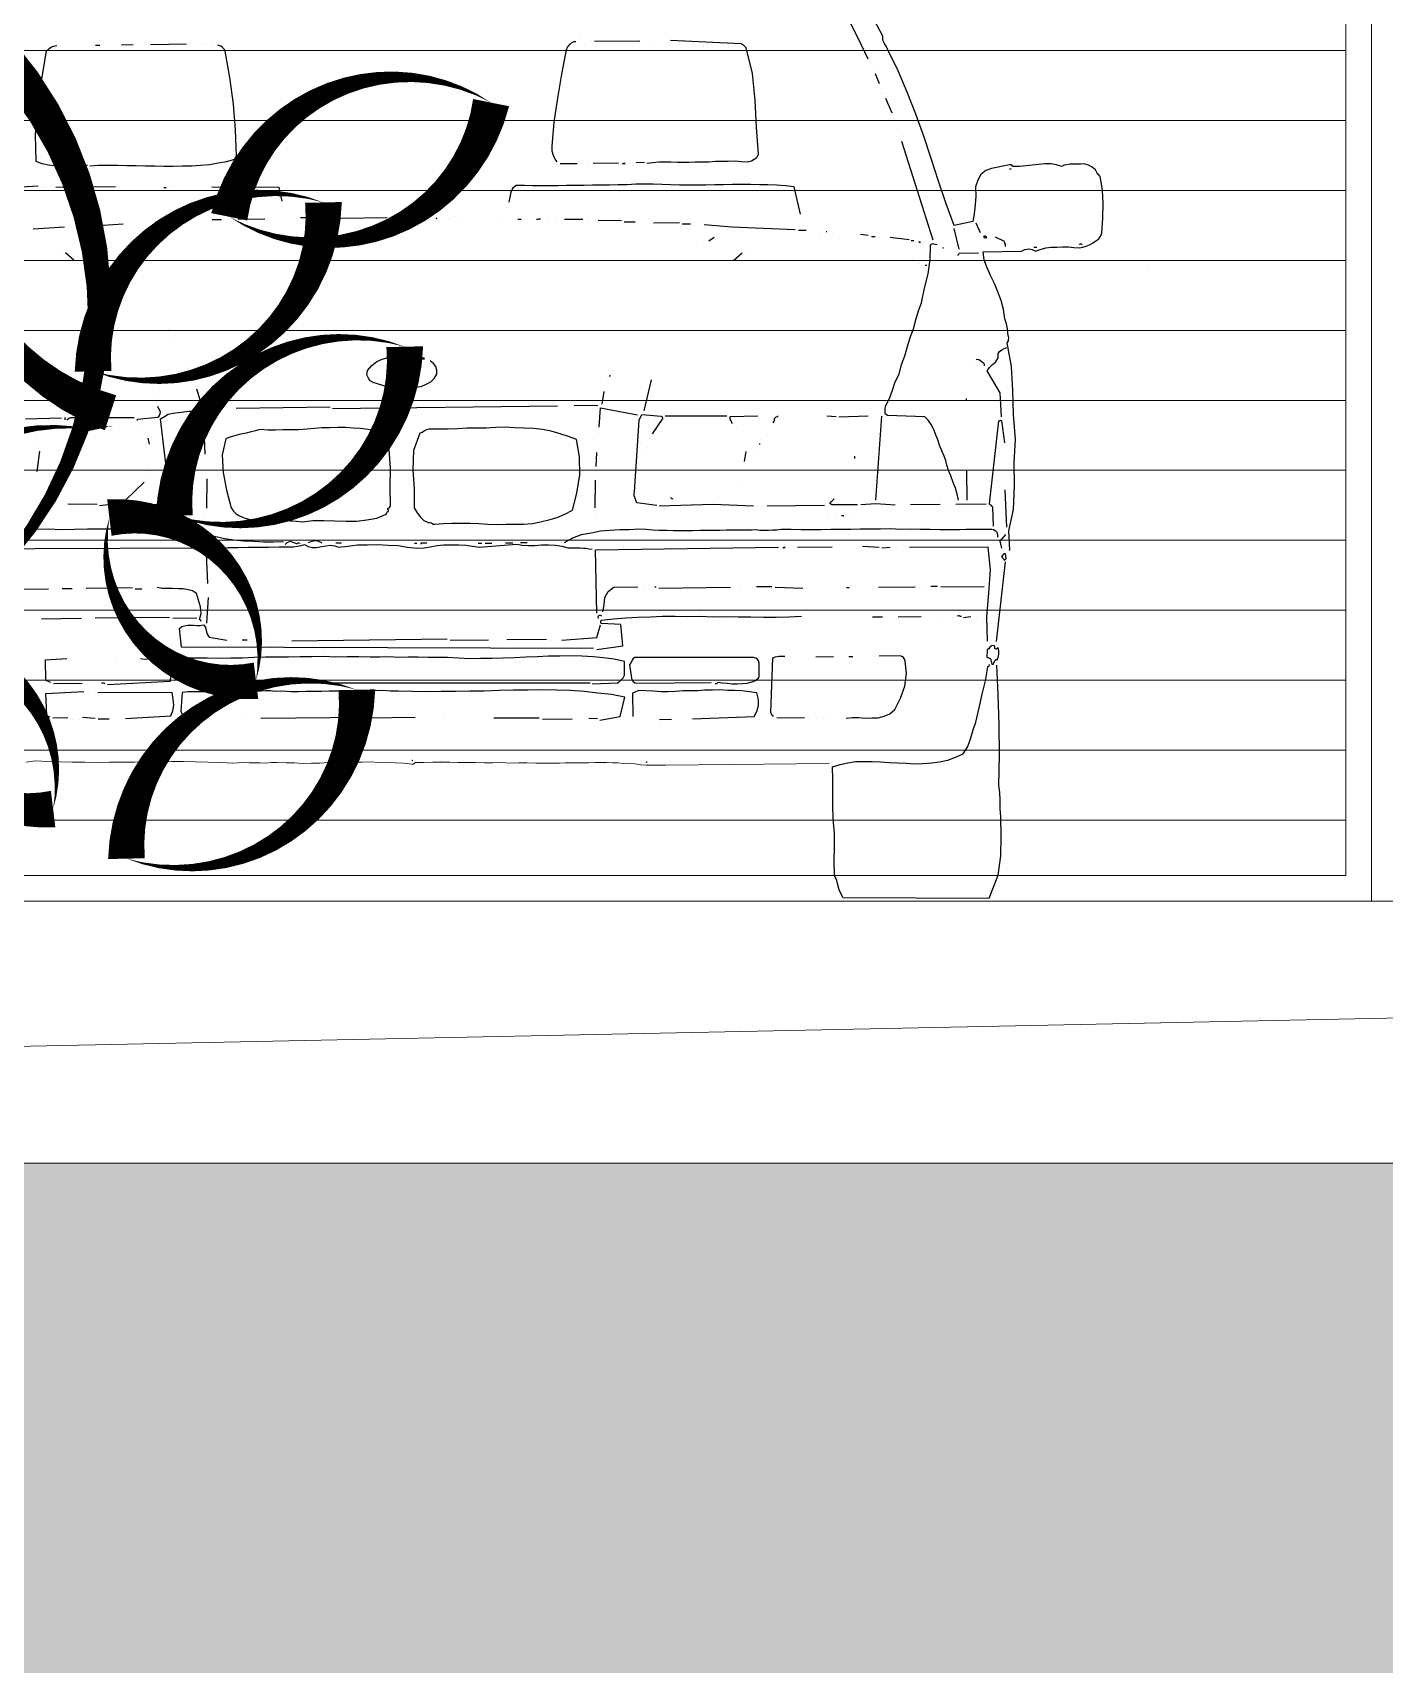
# Model space of a CAD drawing. Header units: metres. Extents: x -45 to 1930, y -347 to 488.
# Drawn here: x 160.724 to 162.565, y -227.944 to -225.722 of the extents above; entities that cross this region are included whole.
import ezdxf

# ---------------------------------------------------------------- set-up
doc = ezdxf.new("R2010")
doc.units = ezdxf.units.M
doc.layers.add('FLOATINGWINDOWS', color=2, linetype='Continuous', plot=False)
for name, color, linetype in [('SRAFY', 3, 'Continuous'), ('srafy sklo', 252, 'Continuous'), ('zariz.predmety', 203, 'Continuous')]:
    doc.layers.add(name, color=color, linetype=linetype)

# ---------------------------------------------------------------- blocks, each defined once
blk = doc.blocks.new('BMW3-CUM')
for points in [[(0.8243, 0.4803), (0.8243, 0.4803), (0.8251, 0.4811), (0.8251, 0.4811), (0.8251, 0.4811), (0.824, 0.5066), (0.8304, 0.5359), (0.8315, 0.5683), (0.8312, 0.5998), (0.833, 0.6313), (0.8304, 0.6651), (0.8292, 0.6981), (0.8274, 0.7304), (0.8217, 0.7626), (0.8224, 0.7641), (0.8232, 0.7656), (0.8232, 0.7671), (0.8239, 0.7694), (0.8223, 0.7754), (0.8222, 0.7821), (0.8206, 0.7889), (0.8183, 0.7956), (0.8166, 0.8084), (0.8135, 0.8203), (0.8089, 0.8323), (0.8042, 0.8435), (0.7988, 0.8547), (0.7942, 0.8651), (0.7903, 0.8756), (0.7887, 0.8869), (0.8412, 0.8875), (0.8457, 0.8898), (0.851, 0.8906), (0.8555, 0.8899), (0.86, 0.8877), (0.8667, 0.89), (0.8742, 0.8924), (0.8817, 0.8932), (0.8892, 0.8933), (0.8967, 0.8934), (0.905, 0.8935), (0.9125, 0.8928), (0.92, 0.8922), (0.9245, 0.893), (0.929, 0.8945), (0.9335, 0.8961), (0.938, 0.8984), (0.9425, 0.9015), (0.9462, 0.9045), (0.9491, 0.9083), (0.9506, 0.9128), (0.9518, 0.9324), (0.9523, 0.9519), (0.9514, 0.9706), (0.9481, 0.9894), (0.9474, 0.9901), (0.9466, 0.9916), (0.9451, 0.9923), (0.9443, 0.9938), (0.942, 0.9983), (0.9375, 1.002), (0.9322, 1.0049), (0.9262, 1.0064), (0.9217, 1.0063), (0.9179, 1.0063), (0.9142, 1.0062), (0.9104, 1.0062), (0.9067, 1.0062), (0.9029, 1.0054), (0.8992, 1.0046), (0.8962, 1.003), (0.8886, 1.0052), (0.8811, 1.0066), (0.8728, 1.0065), (0.8646, 1.0056), (0.8556, 1.0048), (0.8473, 1.0039), (0.8384, 1.0031), (0.8301, 1.003), (0.8294, 1.003), (0.8286, 1.0045), (0.8271, 1.0052), (0.8248, 1.0052), (0.8001, 1.0004), (0.7926, 0.9973), (0.7859, 0.9919), (0.7815, 0.9844), (0.7786, 0.9753), (0.7788, 0.9626), (0.7782, 0.9506), (0.7768, 0.9385), (0.7747, 0.928), (0.7492, 0.9224), (0.7384, 0.9523), (0.7282, 0.983), (0.7181, 1.0137), (0.708, 1.0443), (0.6971, 1.0742), (0.6855, 1.1041), (0.6731, 1.1333), (0.6593, 1.1617), (0.657, 1.1669), (0.6546, 1.1706), (0.6523, 1.1751), (0.6523, 1.1803), (0.6369, 1.2094)], [(0.6324, 1.1493), (0.6185, 1.1777), (0.6093, 1.1963), (0.5655, 1.2739)], [(-0.4307, 1.0045), (-0.4397, 1.0051), (-0.448, 1.0058), (-0.457, 1.0049), (-0.4667, 1.0048), (-0.4757, 1.0039), (-0.484, 1.0046), (-0.4923, 1.0067), (-0.5006, 1.0096), (-0.5018, 1.0464), (-0.4985, 1.084), (-0.4929, 1.1224), (-0.4866, 1.16), (-0.4836, 1.163), (-0.4807, 1.1653), (-0.4769, 1.1669), (-0.4724, 1.1676)], [(-0.4277, 1.0038), (-0.4156, 1.0046), (-0.4029, 1.0048), (-0.3901, 1.0049), (-0.3773, 1.0044), (-0.3646, 1.0045), (-0.3518, 1.0039), (-0.339, 1.004), (-0.3263, 1.0035), (-0.3143, 1.0036), (-0.3015, 1.0038), (-0.2887, 1.0039), (-0.2767, 1.0048), (-0.2647, 1.0057), (-0.2527, 1.0081), (-0.2415, 1.0097), (-0.2303, 1.0129), (-0.2296, 1.0144), (-0.2288, 1.0159), (-0.2281, 1.0166), (-0.2281, 1.0174), (-0.2293, 1.0527), (-0.2319, 1.0879), (-0.2369, 1.1239), (-0.2433, 1.1599), (-0.2448, 1.1629), (-0.2471, 1.1651), (-0.2494, 1.1666), (-0.2531, 1.168)], [(-0.4198, 1.1683), (-0.4184, 1.1683), (-0.4169, 1.1683), (-0.4161, 1.1683), (-0.4139, 1.1683)], [(-0.3846, 1.1687), (-0.3688, 1.1689)], [(-0.3523, 1.1714), (-0.3523, 1.1714)], [(-0.3448, 1.1692), (-0.296, 1.1698)], [(-0.2727, 1.17), (-0.2727, 1.17)], [(-0.2667, 1.1694), (-0.2667, 1.1694)], [(-0.2607, 1.1702), (-0.2607, 1.1702)], [(0.209, 1.0091), (0.206, 1.0128), (0.2037, 1.018), (0.2021, 1.024), (0.202, 1.03), (0.2046, 1.0631), (0.2095, 1.0962), (0.2151, 1.1285), (0.2215, 1.1617), (0.223, 1.1655), (0.2259, 1.1692), (0.2281, 1.1715), (0.2318, 1.1731), (0.2318, 1.1731), (0.2334, 1.1731), (0.2341, 1.1731), (0.2341, 1.1731)], [(0.2401, 1.1754), (0.2401, 1.1754)], [(0.2559, 1.1741), (0.2559, 1.1741)], [(0.2597, 1.1734), (0.3212, 1.1741)], [(0.3307, 1.0076), (0.339, 1.0084), (0.3472, 1.0092), (0.3555, 1.0093), (0.3637, 1.0094), (0.372, 1.0088), (0.3802, 1.0089), (0.3885, 1.009), (0.3967, 1.0091), (0.4058, 1.0092), (0.4155, 1.0093), (0.4245, 1.0101), (0.4336, 1.0103), (0.4418, 1.0104), (0.4508, 1.0105), (0.4598, 1.0098), (0.4681, 1.0092), (0.4733, 1.0107), (0.4771, 1.0131), (0.4808, 1.0153), (0.483, 1.0199), (0.4803, 1.0566), (0.4784, 1.0934), (0.4749, 1.1294), (0.4662, 1.1646), (0.464, 1.1668), (0.4624, 1.1683), (0.4609, 1.169), (0.4594, 1.1698), (0.3632, 1.1746)], [(0.3415, 1.1721), (0.3415, 1.1721)], [(0.6355, 1.1426), (0.6355, 1.1426)], [(0.6393, 1.1351), (0.6393, 1.1351)], [(0.6478, 1.1157), (0.6424, 1.1292)], [(0.6509, 1.109), (0.6509, 1.109)], [(0.6532, 1.1022), (0.6532, 1.1022)], [(0.6648, 1.0754), (0.6563, 1.0955)], [(0.6671, 1.0679), (0.6671, 1.0679)], [(0.6725, 1.0552), (0.6725, 1.0552)], [(0.7209, 0.9026), (0.678, 1.0372)], [(0.2128, 1.0069), (0.2361, 1.0072)], [(0.2421, 1.0065), (0.2421, 1.0065)], [(0.2519, 1.0066), (0.2519, 1.0066)], [(0.2579, 1.0074), (0.2924, 1.0078)], [(0.2992, 1.0072), (0.2992, 1.0072), (0.3007, 1.0072), (0.3014, 1.0072), (0.3014, 1.0072), (0.3007, 1.0072), (0.2992, 1.0072), (0.2977, 1.0064), (0.2992, 1.0072)], [(0.3089, 1.0073), (0.3089, 1.0073)], [(0.3277, 1.0083), (0.3164, 1.0081)], [(0.8249, 0.9999), (0.8249, 0.9999), (0.8264, 0.9999), (0.8271, 0.9999), (0.8271, 0.9999)], [(0.5403, 0.9379), (0.5316, 0.9754), (0.5195, 0.9768), (0.5075, 0.9774), (0.4955, 0.978), (0.4842, 0.9778), (0.4722, 0.9784), (0.4594, 0.9783), (0.4474, 0.9782), (0.4354, 0.978), (0.4234, 0.9779), (0.4114, 0.9777), (0.3994, 0.9776), (0.3874, 0.9774), (0.3754, 0.9773), (0.3633, 0.9779), (0.3513, 0.9785), (0.3393, 0.9791), (0.3273, 0.979), (0.316, 0.9788), (0.304, 0.9779), (0.292, 0.9778), (0.28, 0.9777), (0.2687, 0.9775), (0.2567, 0.9774), (0.2455, 0.9772), (0.2334, 0.9771), (0.2214, 0.977), (0.2102, 0.9768), (0.1989, 0.9767), (0.1869, 0.9765), (0.1756, 0.9764), (0.1644, 0.977), (0.1531, 0.9769), (0.1479, 0.9731), (0.1457, 0.9678), (0.1443, 0.961), (0.1428, 0.9542)], [(-0.5567, 0.9286), (-0.5519, 0.967), (-0.5511, 0.9692), (-0.5497, 0.9715), (-0.5482, 0.973), (-0.5452, 0.9738), (-0.4979, 0.9766)], [(-0.4904, 0.9745), (-0.4904, 0.9745)], [(-0.4799, 0.9768), (-0.4799, 0.9768)], [(-0.4739, 0.9747), (-0.3928, 0.9756)], [(-0.3267, 0.9742), (-0.3267, 0.9742), (-0.3259, 0.9742), (-0.3244, 0.9742), (-0.3237, 0.9742)], [(-0.3177, 0.9765), (-0.3177, 0.9765)], [(-0.1658, 0.9558), (-0.1697, 0.9745), (-0.2614, 0.975)], [(-0.1672, 0.949), (-0.1672, 0.949)], [(-0.1407, 0.9336), (-0.128, 0.9337)], [(-0.0904, 0.9334), (-0.1009, 0.934)], [(-0.0867, 0.9327), (-0.0228, 0.9335)], [(-0.0041, 0.9337), (0.0222, 0.934)], [(0.0688, 0.9346), (0.0688, 0.9346)], [(0.14, 0.9467), (0.14, 0.9467)], [(-0.5047, 0.918), (-0.462, 0.9207)], [(-0.4552, 0.9231), (-0.4552, 0.9231)], [(-0.4454, 0.9187), (-0.4454, 0.9187), (-0.4447, 0.9202), (-0.4439, 0.9209), (-0.4439, 0.9209), (-0.3824, 0.9247)], [(-0.3381, 0.9275), (-0.3021, 0.9302)], [(-0.2608, 0.9307), (-0.2481, 0.9308)], [(-0.2256, 0.9311), (-0.1895, 0.9315)], [(-0.0168, 0.9313), (-0.0168, 0.9313)], [(0.0283, 0.9318), (0.0283, 0.9318)], [(0.0342, 0.9319), (0.0342, 0.9319)], [(0.0448, 0.9328), (0.0448, 0.9328), (0.0448, 0.9328), (0.044, 0.932), (0.044, 0.932), (0.044, 0.932), (0.0448, 0.9328), (0.0448, 0.9328), (0.0448, 0.9328)], [(0.0628, 0.9322), (0.0628, 0.9322)], [(0.0748, 0.9324), (0.0748, 0.9324)], [(0.1334, 0.9331), (0.1334, 0.9331)], [(0.1552, 0.9311), (0.1567, 0.9311), (0.1574, 0.9311), (0.1589, 0.9311), (0.1596, 0.9312)], [(0.1807, 0.9314), (0.1814, 0.9314), (0.1829, 0.9314), (0.1844, 0.9315), (0.1859, 0.9315)], [(0.1972, 0.9309), (0.1972, 0.9309)], [(0.2062, 0.931), (0.2062, 0.931)], [(0.219, 0.9311), (0.2437, 0.9314)], [(0.2513, 0.9292), (0.2513, 0.9292)], [(0.2963, 0.929), (0.2648, 0.9294)], [(0.3001, 0.9276), (0.3151, 0.9278)], [(0.3752, 0.9262), (0.3399, 0.9258)], [(0.379, 0.9248), (0.3902, 0.9249)], [(0.533, 0.9168), (0.4466, 0.9203), (0.4091, 0.9236)], [(0.4414, 0.9173), (0.4414, 0.9173)], [(0.5375, 0.9161), (0.548, 0.9163)], [(0.5676, 0.912), (0.5676, 0.912)], [(0.5751, 0.9143), (0.5751, 0.9143), (0.5759, 0.9143), (0.5759, 0.9143), (0.5759, 0.9143)], [(0.5841, 0.9122), (0.5841, 0.9122)], [(0.7564, 0.8902), (0.7493, 0.9187)], [(0.7854, 0.9124), (0.7792, 0.9258)], [(-0.4665, 0.889), (-0.4665, 0.889)], [(-0.4153, 0.9019), (-0.4228, 0.9065)], [(-0.4078, 0.8988), (-0.4078, 0.8988)], [(0.4078, 0.8988), (0.4078, 0.8988)], [(0.4153, 0.9019), (0.4228, 0.9065)], [(0.4287, 0.9103), (0.4287, 0.9103)], [(0.4665, 0.889), (0.4665, 0.889)], [(0.6322, 0.909), (0.6217, 0.9104)], [(0.6368, 0.9076), (0.6383, 0.9076), (0.639, 0.9076), (0.6405, 0.9076), (0.642, 0.9076)], [(0.648, 0.9062), (0.648, 0.9062)], [(0.7552, 0.5485), (0.7536, 0.5568), (0.7512, 0.565), (0.7481, 0.5725), (0.745, 0.5815), (0.7419, 0.5889), (0.7396, 0.5964), (0.738, 0.6024), (0.7357, 0.6084), (0.7326, 0.6159), (0.7295, 0.6233), (0.7272, 0.6308), (0.7241, 0.6383), (0.7217, 0.645), (0.7179, 0.6517), (0.7141, 0.6577), (0.7095, 0.6622), (0.6584, 0.6638), (0.6554, 0.666), (0.6554, 0.669), (0.6553, 0.6728), (0.656, 0.6765), (0.6612, 0.6871), (0.6655, 0.6984), (0.6691, 0.7097), (0.6743, 0.7203), (0.6779, 0.7331), (0.6823, 0.7452), (0.6859, 0.758), (0.6895, 0.77), (0.6938, 0.7821), (0.6974, 0.7942), (0.701, 0.8062), (0.7047, 0.8175), (0.7089, 0.8371), (0.714, 0.8567), (0.7167, 0.8762), (0.7173, 0.895), (0.718, 0.8973), (0.721, 0.8981), (0.7232, 0.8973), (0.7263, 0.8966)], [(0.6879, 0.9029), (0.6623, 0.9064)], [(0.6909, 0.9022), (0.6916, 0.9022), (0.6932, 0.9022), (0.6939, 0.9023), (0.6946, 0.9023)], [(0.7037, 0.8994), (0.7037, 0.8994), (0.7029, 0.9001), (0.7014, 0.9001), (0.7014, 0.9001), (0.7014, 0.9001), (0.7022, 0.9001), (0.7029, 0.9001), (0.7037, 0.8994)], [(0.7074, 0.8994), (0.7074, 0.8994)], [(0.7157, 0.9003), (0.7157, 0.9003)], [(0.7346, 0.8915), (0.7346, 0.8915), (0.7346, 0.8922), (0.7338, 0.8922), (0.7338, 0.8922), (0.7338, 0.8922), (0.7346, 0.8922), (0.7346, 0.8915), (0.7346, 0.8915)], [(0.7922, 0.9064), (0.7922, 0.9064), (0.793, 0.9064), (0.7937, 0.9064), (0.7937, 0.9064), (0.7929, 0.9072), (0.7914, 0.9079), (0.7899, 0.9079), (0.7899, 0.9064), (0.7899, 0.9064), (0.7914, 0.9064), (0.7922, 0.9064), (0.7922, 0.9064)], [(0.8194, 0.894), (0.8194, 0.8955), (0.8193, 0.897), (0.8186, 0.8985), (0.8178, 0.9007), (0.8057, 0.9066)], [(0.8577, 0.8929), (0.8592, 0.893), (0.86, 0.893), (0.8614, 0.893), (0.8622, 0.893)], [(0.92, 0.8967), (0.9207, 0.8975), (0.9215, 0.8975), (0.9222, 0.8975), (0.9237, 0.8967)], [(-0.4494, 0.8753), (-0.4606, 0.8852)], [(0.4494, 0.8753), (0.4606, 0.8852)], [(0.7025, 0.8708), (0.7025, 0.8708)], [(0.7101, 0.8686), (0.7101, 0.8686), (0.7115, 0.8687), (0.7123, 0.8687), (0.7123, 0.8687)], [(0.7512, 0.8819), (0.7512, 0.8819)], [(0.7549, 0.8819), (0.7549, 0.8827), (0.7557, 0.8835), (0.7557, 0.8842), (0.7564, 0.885), (0.7827, 0.8853)], [(1.0142, 0.8678), (1.0142, 0.8678)], [(-0.3206, 0.7805), (-0.3206, 0.7805)], [(-0.3138, 0.7716), (-0.3138, 0.7716)], [(0.8139, 0.6619), (0.812, 0.6949), (0.7944, 0.7247), (0.7973, 0.7293), (0.8018, 0.7331), (0.8062, 0.7369), (0.8092, 0.7422), (0.8092, 0.7437), (0.8092, 0.7444), (0.8091, 0.7459), (0.8091, 0.7482), (0.8113, 0.7512), (0.8143, 0.7535), (0.8173, 0.7551), (0.821, 0.7566)], [(-0.296, 0.7343), (-0.296, 0.7343)], [(-0.014, 0.7001), (-0.0419, 0.7087), (-0.0457, 0.7109), (-0.048, 0.7147), (-0.0503, 0.7192), (-0.0496, 0.7252), (-0.0437, 0.732), (-0.037, 0.7373), (-0.0295, 0.7404), (-0.0213, 0.7428), (-0.0131, 0.7444), (-0.0048, 0.7452), (0.0034, 0.7453), (0.0117, 0.7462)], [(-0.011, 0.7001), (-0.0095, 0.7001), (-0.0088, 0.7001), (-0.0073, 0.7001), (-0.0066, 0.7009), (-0.0028, 0.7002), (0.0002, 0.7002), (0.004, 0.7003), (0.0077, 0.7003), (0.0115, 0.7011), (0.0152, 0.7019), (0.019, 0.7027), (0.0235, 0.7035), (0.0302, 0.7066), (0.0369, 0.7097), (0.0413, 0.7142), (0.045, 0.7203), (0.045, 0.7256), (0.0434, 0.7308), (0.0404, 0.7345), (0.0358, 0.7382)], [(0.02, 0.7433), (0.02, 0.7433), (0.02, 0.744), (0.0192, 0.744), (0.0192, 0.744), (0.0185, 0.744), (0.0185, 0.7432), (0.0193, 0.7425), (0.02, 0.7433)], [(0.026, 0.7411), (0.026, 0.7411), (0.0275, 0.7411), (0.0283, 0.7411), (0.0283, 0.7411), (0.0275, 0.7419), (0.026, 0.7419), (0.0245, 0.7411), (0.026, 0.7411)], [(0.7717, 0.738), (0.7717, 0.738)], [(0.7906, 0.7314), (0.7906, 0.7314), (0.7905, 0.733), (0.7905, 0.7337), (0.7897, 0.7345), (0.7875, 0.7367), (0.7852, 0.7381), (0.7829, 0.7396), (0.7792, 0.7403)], [(-0.293, 0.7275), (-0.293, 0.7275)], [(-0.2891, 0.7193), (-0.2891, 0.7193), (-0.2891, 0.7208), (-0.2891, 0.7216), (-0.2891, 0.7216)], [(0.2801, 0.7171), (0.2801, 0.7171), (0.2808, 0.7179), (0.2808, 0.7186), (0.2808, 0.7186)], [(0.2838, 0.7254), (0.2838, 0.7254)], [(0.3272, 0.6704), (0.3372, 0.7125)], [(-0.3422, 0.6992), (-0.3422, 0.6992)], [(-0.2735, 0.6729), (-0.2821, 0.6999)], [(0.27, 0.6794), (0.2728, 0.6967)], [(0.275, 0.7035), (0.275, 0.7035)], [(0.2779, 0.7103), (0.2779, 0.7103)], [(-0.4146, 0.5414), (-0.3801, 0.5455), (-0.3734, 0.5441), (-0.3666, 0.5427), (-0.3591, 0.5428), (-0.3523, 0.5421), (-0.3448, 0.5422), (-0.3373, 0.543), (-0.3306, 0.5439), (-0.3245, 0.5447), (-0.3223, 0.5477), (-0.3209, 0.5492), (-0.3194, 0.5507), (-0.3186, 0.5522), (-0.3312, 0.6595), (-0.326, 0.6626), (-0.3208, 0.6656), (-0.314, 0.6672), (-0.3073, 0.668), (-0.2998, 0.6689), (-0.2923, 0.6697), (-0.2855, 0.6698), (-0.2788, 0.6714), (-0.278, 0.6714), (-0.2765, 0.6707), (-0.2757, 0.6692), (-0.275, 0.6692)], [(-0.3627, 0.6569), (-0.3627, 0.6569), (-0.3627, 0.6584), (-0.3627, 0.6591), (-0.3627, 0.6591), (-0.335, 0.6617), (-0.3335, 0.6625), (-0.3327, 0.664), (-0.332, 0.6662), (-0.3313, 0.6685), (-0.3351, 0.676)], [(-0.339, 0.6879), (-0.339, 0.6879)], [(-0.3367, 0.6827), (-0.3367, 0.6827)], [(-0.26, 0.6746), (-0.26, 0.6746)], [(-0.2525, 0.6732), (-0.2525, 0.6732), (-0.251, 0.6739), (-0.2503, 0.674), (-0.2503, 0.674)], [(-0.1001, 0.675), (-0.2285, 0.6735)], [(-0.0971, 0.6735), (0.2092, 0.6772)], [(0.2641, 0.6771), (0.2318, 0.6775)], [(0.2659, 0.6478), (0.2679, 0.6741), (0.3183, 0.665)], [(0.7663, 0.6854), (0.7663, 0.6854), (0.7663, 0.6861), (0.7663, 0.6869), (0.7663, 0.6869)], [(-0.5152, 0.6595), (-0.4664, 0.6609)], [(-0.4611, 0.6579), (-0.4611, 0.6579), (-0.4611, 0.6594), (-0.4611, 0.6602), (-0.4611, 0.661)], [(-0.4588, 0.658), (-0.4573, 0.6595), (-0.4566, 0.6602), (-0.4551, 0.6603), (-0.4536, 0.661), (-0.3673, 0.6613)], [(-0.3574, 0.6494), (-0.3574, 0.6494)], [(-0.2706, 0.6114), (-0.2717, 0.6444)], [(-0.138, 0.5191), (-0.1238, 0.5208), (-0.1088, 0.521), (-0.0938, 0.5204), (-0.0787, 0.5198), (-0.0645, 0.52), (-0.0502, 0.5217), (-0.0367, 0.5241), (-0.024, 0.5295), (-0.0233, 0.531), (-0.0226, 0.5325), (-0.0211, 0.5333), (-0.0211, 0.534), (-0.0218, 0.5363), (-0.0211, 0.5378), (-0.0196, 0.5386), (-0.0181, 0.5408), (-0.0184, 0.5656), (-0.018, 0.5919), (-0.0198, 0.6174), (-0.0291, 0.6398), (-0.0389, 0.6427), (-0.0487, 0.6448), (-0.0592, 0.6462), (-0.069, 0.6468), (-0.0795, 0.6475), (-0.09, 0.6474), (-0.1005, 0.6472), (-0.111, 0.6471), (-0.1215, 0.6462), (-0.132, 0.6453), (-0.1433, 0.6444), (-0.1538, 0.6443), (-0.1643, 0.6442), (-0.1748, 0.6441), (-0.1853, 0.6439), (-0.1959, 0.6446), (-0.2018, 0.643), (-0.2078, 0.6414), (-0.2146, 0.6398), (-0.2198, 0.639), (-0.2258, 0.6375), (-0.2318, 0.6359), (-0.237, 0.6343), (-0.2423, 0.632), (-0.2473, 0.6102), (-0.2462, 0.5862), (-0.2414, 0.5622), (-0.2351, 0.5382), (-0.2321, 0.5338), (-0.2283, 0.5301), (-0.2245, 0.5278), (-0.2199, 0.5256), (-0.2162, 0.5242), (-0.2117, 0.5227), (-0.2071, 0.522), (-0.2034, 0.5206), (-0.1951, 0.5207), (-0.1868, 0.52), (-0.1786, 0.5201), (-0.1703, 0.521), (-0.1621, 0.5211), (-0.1546, 0.5204), (-0.1463, 0.5198), (-0.138, 0.5191)], [(0.0422, 0.516), (0.0542, 0.5169), (0.0655, 0.5171), (0.0775, 0.5172), (0.0903, 0.5174), (0.1023, 0.5167), (0.1143, 0.5161), (0.1263, 0.5155), (0.1391, 0.5157), (0.1511, 0.5158), (0.1631, 0.5159), (0.1751, 0.5169), (0.1863, 0.5192), (0.1976, 0.5216), (0.2088, 0.5248), (0.2193, 0.5294), (0.2297, 0.5348), (0.2354, 0.5581), (0.2397, 0.5829), (0.2394, 0.6077), (0.2353, 0.631), (0.224, 0.6353), (0.2127, 0.6389), (0.2006, 0.6425), (0.1886, 0.6447), (0.1766, 0.646), (0.1638, 0.6466), (0.151, 0.6472), (0.1383, 0.6478), (0.1248, 0.6476), (0.112, 0.6468), (0.0985, 0.6466), (0.0857, 0.6464), (0.073, 0.6455), (0.0602, 0.6454), (0.0474, 0.6452), (0.0347, 0.6451), (0.0309, 0.6443), (0.0279, 0.6427), (0.025, 0.6405), (0.022, 0.6397), (0.0132, 0.6163), (0.0121, 0.59), (0.0139, 0.5637), (0.0142, 0.5382), (0.018, 0.5315), (0.0226, 0.5255), (0.0271, 0.5211), (0.0332, 0.5181), (0.0354, 0.5182), (0.0377, 0.5175), (0.04, 0.516), (0.0422, 0.516)], [(0.3445, 0.5414), (0.3174, 0.5448), (0.3136, 0.5545), (0.3136, 0.556), (0.3135, 0.5575), (0.3135, 0.5583), (0.3143, 0.5598), (0.3206, 0.6575), (0.3243, 0.6651), (0.3506, 0.6631), (0.3506, 0.6631), (0.3513, 0.6624), (0.3521, 0.6609), (0.3529, 0.6601), (0.3381, 0.6389)], [(0.3558, 0.6632), (0.4399, 0.6634)], [(0.4476, 0.653), (0.4468, 0.6545), (0.446, 0.656), (0.4453, 0.6567), (0.4445, 0.659), (0.4445, 0.6597), (0.4445, 0.6605), (0.4445, 0.6612), (0.4444, 0.6627), (0.482, 0.6632)], [(0.4529, 0.6471), (0.4529, 0.6471)], [(0.5031, 0.6537), (0.5039, 0.6552), (0.5046, 0.6574), (0.5046, 0.6597), (0.506, 0.6612), (0.5068, 0.662), (0.5075, 0.662), (0.509, 0.6627), (0.5098, 0.6635)], [(0.5886, 0.6622), (0.5759, 0.6628)], [(0.5924, 0.6622), (0.6322, 0.6635)], [(0.6426, 0.5487), (0.6509, 0.6629)], [(0.8029, 0.5131), (0.8019, 0.5394), (0.8011, 0.5401), (0.7996, 0.5416), (0.798, 0.5423), (0.7973, 0.5438), (0.8102, 0.6566), (0.8117, 0.6566), (0.8124, 0.6574), (0.8124, 0.6574), (0.814, 0.6566), (0.8181, 0.6267)], [(-0.5021, 0.6357), (-0.5021, 0.6357)], [(-0.4982, 0.6222), (-0.4982, 0.6222)], [(-0.3512, 0.6397), (-0.3512, 0.6397)], [(-0.3465, 0.6248), (-0.3482, 0.633)], [(0.2645, 0.6403), (0.2645, 0.6403)], [(0.3352, 0.6322), (0.3352, 0.6322)], [(0.4847, 0.6242), (0.4847, 0.6242), (0.4847, 0.6249), (0.4847, 0.6257), (0.4847, 0.6257)], [(0.4854, 0.6317), (0.4854, 0.6317)], [(-0.4993, 0.5877), (-0.4959, 0.6155)], [(0.262, 0.5945), (0.2626, 0.6133)], [(0.3301, 0.6133), (0.3301, 0.6133)], [(0.3323, 0.6209), (0.3323, 0.6209)], [(0.4639, 0.6014), (0.4661, 0.6149)], [(0.4825, 0.6174), (0.4825, 0.6174)], [(0.6141, 0.6054), (0.6141, 0.6054), (0.6141, 0.6062), (0.614, 0.6077), (0.614, 0.6084)], [(-0.3505, 0.5789), (-0.3505, 0.5789)], [(-0.3476, 0.5887), (-0.3476, 0.5887)], [(0.7672, 0.5487), (0.7667, 0.59)], [(-0.3779, 0.5493), (-0.3534, 0.5729)], [(-0.2682, 0.5378), (-0.2679, 0.5776)], [(0.2605, 0.5381), (0.2608, 0.5757)], [(0.4538, 0.572), (0.4538, 0.572)], [(0.821, 0.5118), (0.8188, 0.5628)], [(-0.4649, 0.5408), (-0.4649, 0.5408)], [(-0.4176, 0.5428), (-0.4575, 0.5431)], [(0.3475, 0.5407), (0.4211, 0.5431), (0.476, 0.5407)], [(0.3647, 0.5507), (0.3647, 0.5507), (0.3639, 0.5514), (0.3632, 0.5521), (0.3632, 0.5521), (0.3639, 0.5514), (0.3654, 0.5507), (0.3662, 0.5499), (0.3647, 0.5507)], [(0.4827, 0.54), (0.4827, 0.54)], [(0.488, 0.5401), (0.488, 0.5401)], [(0.4947, 0.5409), (0.5728, 0.5419)], [(0.6178, 0.5424), (0.5826, 0.542), (0.5803, 0.5442), (0.5817, 0.5465), (0.584, 0.5488), (0.5862, 0.5503)], [(0.6224, 0.5425), (0.6426, 0.5442), (0.6689, 0.5423)], [(0.6899, 0.5425), (0.7305, 0.543)], [(0.7387, 0.5408), (0.7387, 0.5408)], [(0.7515, 0.5432), (0.7928, 0.5437)], [(-0.3401, 0.5235), (-0.2935, 0.524)], [(-0.2726, 0.531), (-0.2726, 0.531)], [(0.2628, 0.5322), (0.2628, 0.5322)], [(0.5775, 0.5254), (0.5775, 0.5254)], [(0.5888, 0.5255), (0.5888, 0.5255)], [(0.5962, 0.5279), (0.5962, 0.5279), (0.5977, 0.5279), (0.5985, 0.5279), (0.5992, 0.5279)], [(0.6075, 0.5258), (0.6075, 0.5258)], [(-0.164, 0.4918), (-0.1775, 0.4916), (-0.191, 0.4914), (-0.2045, 0.4921), (-0.2181, 0.4926), (-0.2316, 0.494), (-0.2444, 0.4961), (-0.2579, 0.4989), (-0.27, 0.5025), (-0.288, 0.5046), (-0.3061, 0.5059), (-0.3241, 0.5071), (-0.3421, 0.5077), (-0.3602, 0.5082), (-0.3775, 0.5088), (-0.3955, 0.5093), (-0.4135, 0.5091), (-0.4308, 0.5089), (-0.4488, 0.5086), (-0.4661, 0.5084), (-0.4841, 0.509), (-0.5013, 0.5088), (-0.5194, 0.5086)], [(-0.1617, 0.488), (-0.1602, 0.4896), (-0.1587, 0.4911), (-0.1565, 0.4919), (-0.1542, 0.4927), (-0.1467, 0.4897), (-0.1452, 0.4897), (-0.1444, 0.4905), (-0.143, 0.4905), (-0.1414, 0.4898)], [(-0.1114, 0.4902), (-0.1159, 0.4923), (-0.1204, 0.4931), (-0.1257, 0.4922), (-0.1302, 0.4907)], [(-0.0926, 0.4904), (-0.0851, 0.4905)], [(0.0147, 0.4902), (0.0147, 0.4902), (0.0162, 0.4902), (0.017, 0.4902), (0.0177, 0.4902)], [(0.023, 0.4887), (0.023, 0.4887), (0.0237, 0.4895), (0.0237, 0.4903), (0.0237, 0.4903), (0.0312, 0.4903)], [(0.1063, 0.4897), (0.1049, 0.4897), (0.1041, 0.4897), (0.1026, 0.4897), (0.1011, 0.4897)], [(0.1109, 0.4898), (0.1199, 0.4899)], [(0.1484, 0.4902), (0.1386, 0.4901)], [(0.1679, 0.4905), (0.1589, 0.4904)], [(0.219, 0.4911), (0.2302, 0.4972), (0.2421, 0.5019), (0.2549, 0.5043), (0.2676, 0.5067), (0.2804, 0.5076), (0.2939, 0.5085), (0.3074, 0.5087), (0.3201, 0.5096), (0.3299, 0.5089), (0.3389, 0.5083), (0.3479, 0.5077), (0.3577, 0.5078), (0.3667, 0.5071), (0.3757, 0.5072), (0.3847, 0.5073), (0.3938, 0.5074), (0.4035, 0.5076), (0.4125, 0.5077), (0.4215, 0.5078), (0.4305, 0.5079), (0.4396, 0.508), (0.4485, 0.5081), (0.4583, 0.5082), (0.4673, 0.5083), (0.4733, 0.5084), (0.4793, 0.5085), (0.4846, 0.5078), (0.4906, 0.5079), (0.4966, 0.5079), (0.5019, 0.508), (0.5079, 0.5081), (0.5139, 0.5089), (0.5274, 0.509), (0.5409, 0.5085), (0.5544, 0.5086), (0.5679, 0.5088), (0.5814, 0.5089), (0.5949, 0.5091), (0.6085, 0.5093), (0.622, 0.5094), (0.6355, 0.5096), (0.649, 0.5097), (0.6625, 0.5099), (0.6761, 0.5093), (0.6896, 0.5095), (0.7031, 0.5089), (0.7166, 0.509), (0.7301, 0.5085), (0.7391, 0.5086), (0.7481, 0.5087), (0.7572, 0.5088), (0.7654, 0.5089), (0.7744, 0.509), (0.7827, 0.5091), (0.7917, 0.5092), (0.8007, 0.5093), (0.803, 0.5086), (0.8052, 0.5071), (0.8075, 0.5049), (0.8083, 0.5019), (0.8083, 0.5011), (0.8083, 0.5004), (0.8083, 0.4989), (0.8091, 0.4981)], [(0.8145, 0.4832), (0.8122, 0.4929), (0.8196, 0.502)], [(-0.2713, 0.483), (-0.7338, 0.4812)], [(-0.2669, 0.435), (-0.2689, 0.4755), (-0.269, 0.477), (-0.2682, 0.4793), (-0.2675, 0.4808), (-0.2667, 0.4823), (-0.2532, 0.4832), (-0.2398, 0.4841), (-0.2255, 0.4843), (-0.212, 0.4845), (-0.1977, 0.4846), (-0.1842, 0.4848), (-0.1699, 0.485), (-0.1564, 0.4851), (-0.1504, 0.4852), (-0.1452, 0.486), (-0.1399, 0.4868), (-0.1354, 0.4884), (-0.1301, 0.4854), (-0.1249, 0.484), (-0.1189, 0.4841), (-0.1121, 0.4857), (-0.1061, 0.4865), (-0.1001, 0.4873), (-0.0941, 0.4866), (-0.0888, 0.4844), (-0.0761, 0.4861), (-0.0633, 0.4877), (-0.0498, 0.4879), (-0.0355, 0.488), (-0.0213, 0.4875), (-0.0078, 0.4869), (0.005, 0.4848), (0.0178, 0.4834), (0.0276, 0.4836), (0.0358, 0.4851), (0.0456, 0.4868), (0.0546, 0.4876), (0.0651, 0.4878), (0.0748, 0.4879), (0.0846, 0.4872), (0.0937, 0.4858), (0.1027, 0.4845), (0.1537, 0.4888), (0.1612, 0.4874), (0.1695, 0.4867), (0.1785, 0.4868), (0.1875, 0.4877), (0.1972, 0.4878), (0.2063, 0.4872), (0.2153, 0.4858), (0.2236, 0.4836), (0.2281, 0.4837), (0.2326, 0.4837), (0.2363, 0.4838), (0.2401, 0.4838), (0.2446, 0.4831), (0.2484, 0.4832), (0.2521, 0.4825), (0.2566, 0.4818)], [(0.2629, 0.3948), (0.2611, 0.4811), (0.5104, 0.4848)], [(0.5172, 0.4841), (0.5172, 0.4841), (0.5187, 0.4842), (0.5194, 0.4842), (0.5194, 0.4842), (0.5187, 0.4842), (0.5172, 0.4841), (0.5164, 0.4834), (0.5172, 0.4841)], [(0.5359, 0.4844), (0.5832, 0.4849)], [(0.6178, 0.4831), (0.6178, 0.4831)], [(0.6471, 0.4842), (0.6245, 0.4854)], [(0.6508, 0.4835), (0.6621, 0.4844)], [(0.6711, 0.4837), (0.6711, 0.4837)], [(0.795, 0.3568), (0.7939, 0.3898), (0.7965, 0.4221), (0.7991, 0.4537), (0.7957, 0.4845), (0.6884, 0.4839)], [(0.82, 0.469), (0.8191, 0.4757), (0.8176, 0.4757), (0.8161, 0.475), (0.8154, 0.4727), (0.8139, 0.4719), (0.8147, 0.4704), (0.8155, 0.4697), (0.817, 0.4682), (0.8177, 0.4667), (0.8177, 0.4667), (0.8192, 0.4682), (0.82, 0.469), (0.82, 0.469)], [(0.8161, 0.4794), (0.8161, 0.4794)], [(0.807, 0.3562), (0.8193, 0.4645)], [(-0.5259, 0.4274), (-0.4839, 0.4279)], [(-0.4651, 0.4281), (-0.4516, 0.4283)], [(-0.3697, 0.4292), (-0.4328, 0.4285)], [(-0.366, 0.4278), (-0.357, 0.4279)], [(-0.342, 0.4281), (-0.342, 0.4281)], [(-0.2761, 0.3838), (-0.2761, 0.3838), (-0.2768, 0.3853), (-0.2784, 0.386), (-0.2784, 0.386), (-0.2762, 0.3943), (-0.2771, 0.4033), (-0.2794, 0.4123), (-0.2825, 0.4213), (-0.2878, 0.425), (-0.2939, 0.4264), (-0.3006, 0.4278), (-0.3074, 0.4277), (-0.3149, 0.4284), (-0.3224, 0.4283), (-0.3292, 0.4282), (-0.3359, 0.4296)], [(-0.2683, 0.4222), (-0.2683, 0.4222)], [(0.2712, 0.3963), (0.2726, 0.4061), (0.2739, 0.4159), (0.2783, 0.4242), (0.2858, 0.4303), (0.3188, 0.4307)], [(0.3271, 0.4286), (0.3271, 0.4286)], [(0.3346, 0.4287), (0.3346, 0.4287)], [(0.3436, 0.4295), (0.3436, 0.4295), (0.3428, 0.4302), (0.3421, 0.431), (0.3421, 0.431)], [(0.3474, 0.4288), (0.445, 0.43)], [(0.4585, 0.4279), (0.4585, 0.4279)], [(0.4743, 0.4281), (0.4743, 0.4281)], [(0.5013, 0.4306), (0.4803, 0.4304)], [(0.5058, 0.4299), (0.5434, 0.4289)], [(0.6027, 0.4296), (0.6034, 0.4296), (0.6049, 0.4296), (0.6057, 0.4296), (0.6064, 0.4296)], [(0.6462, 0.4301), (0.6965, 0.4307)], [(0.7025, 0.43), (0.7025, 0.43)], [(0.71, 0.4301), (0.71, 0.4301)], [(0.7266, 0.4311), (0.7175, 0.431)], [(0.7311, 0.4304), (0.7904, 0.4311)], [(-0.2685, 0.3809), (-0.266, 0.4162)], [(-0.4932, 0.3872), (-0.4391, 0.3879)], [(-0.3189, 0.3886), (-0.4203, 0.3881)], [(-0.3144, 0.3879), (-0.2821, 0.3883)], [(0.2582, 0.3466), (-0.3027, 0.3482), (-0.3053, 0.3737), (-0.3023, 0.3767), (-0.2985, 0.3775), (-0.2948, 0.3783), (-0.2903, 0.3784), (-0.2865, 0.3784), (-0.282, 0.3777), (-0.2775, 0.3778), (-0.273, 0.3786), (-0.27, 0.3756), (-0.2692, 0.3711), (-0.2676, 0.3659), (-0.2653, 0.3622), (-0.2412, 0.358)], [(0.2153, 0.3581), (0.2626, 0.3617), (0.2676, 0.379)], [(0.2628, 0.3452), (0.298, 0.3501), (0.2954, 0.3794), (0.2691, 0.3806), (0.2683, 0.3821), (0.2683, 0.3828), (0.2683, 0.3843), (0.2691, 0.3851), (0.2856, 0.3868), (0.3021, 0.3885), (0.3186, 0.3894), (0.3358, 0.3896), (0.3523, 0.3906), (0.3696, 0.3908), (0.3869, 0.3902), (0.4041, 0.3904), (0.4207, 0.3899), (0.4379, 0.3901), (0.4552, 0.3895), (0.4725, 0.3897), (0.4898, 0.3892), (0.507, 0.3894), (0.5243, 0.3896), (0.5415, 0.3906)], [(0.2653, 0.3873), (0.2653, 0.3873), (0.2653, 0.388), (0.2645, 0.3888), (0.2645, 0.3903), (0.2652, 0.391), (0.2667, 0.3918), (0.2675, 0.3918), (0.269, 0.3911)], [(0.6384, 0.3895), (0.652, 0.3896)], [(0.673, 0.3899), (0.7045, 0.3903)], [(0.7315, 0.3898), (0.7315, 0.3898)], [(0.7473, 0.3885), (0.7473, 0.3885)], [(0.7593, 0.3902), (0.7578, 0.3902), (0.7563, 0.3909), (0.7556, 0.3909), (0.7533, 0.3908)], [(0.7623, 0.3887), (0.7721, 0.3903)], [(0.7804, 0.3889), (0.7804, 0.3889)], [(-0.2202, 0.3582), (-0.2135, 0.3583)], [(-0.2059, 0.3561), (-0.2059, 0.3561)], [(-0.1901, 0.3563), (-0.1901, 0.3563)], [(-0.1827, 0.3587), (-0.1827, 0.3587)], [(-0.1759, 0.3565), (-0.1759, 0.3565)], [(0.0591, 0.3593), (-0.1526, 0.3567)], [(0.0629, 0.3578), (0.1154, 0.3585)], [(0.1402, 0.3588), (0.1943, 0.3594)], [(0.201, 0.358), (0.201, 0.358)], [(0.2566, 0.2986), (0.2911, 0.2997), (0.2933, 0.3012), (0.2963, 0.3043), (0.2985, 0.3066), (0.3007, 0.3103), (0.3005, 0.3291), (0.2862, 0.332), (0.2719, 0.334), (0.2576, 0.3354), (0.2426, 0.336), (0.2276, 0.3365), (0.2125, 0.3363), (0.1968, 0.3361), (0.1818, 0.3352), (0.166, 0.335), (0.151, 0.3341), (0.1352, 0.3332), (0.1202, 0.333), (0.1045, 0.3328), (0.0895, 0.3326), (0.0744, 0.3332), (0.0594, 0.3345), (0.0459, 0.3343), (0.0331, 0.3342), (0.0196, 0.3348), (0.0061, 0.3346), (-0.0067, 0.3345), (-0.0202, 0.3351), (-0.033, 0.3349), (-0.0457, 0.3348), (-0.0615, 0.3353), (-0.0773, 0.3351), (-0.093, 0.3349), (-0.1096, 0.3355), (-0.1253, 0.3353), (-0.1411, 0.3351), (-0.1569, 0.3349), (-0.1726, 0.3348), (-0.1884, 0.3346), (-0.2042, 0.3344), (-0.2199, 0.3334), (-0.2357, 0.3332), (-0.2522, 0.333), (-0.268, 0.3336), (-0.2838, 0.3334), (-0.2995, 0.3332), (-0.301, 0.3324), (-0.3025, 0.3302), (-0.304, 0.3272), (-0.3054, 0.3249), (-0.3022, 0.3032), (-0.2721, 0.299)], [(0.424, 0.2991), (0.4248, 0.2991), (0.4263, 0.2991), (0.427, 0.2999), (0.4278, 0.3006), (0.4338, 0.2999), (0.4405, 0.2992), (0.4473, 0.2986), (0.454, 0.2987), (0.4608, 0.2988), (0.4675, 0.2996), (0.4743, 0.3012), (0.4803, 0.3035), (0.481, 0.305), (0.4825, 0.3057), (0.4832, 0.3073), (0.484, 0.308), (0.4837, 0.3268), (0.483, 0.3298), (0.4814, 0.332), (0.4792, 0.3335), (0.4761, 0.3342), (0.3147, 0.3345), (0.3125, 0.333), (0.311, 0.3307), (0.3095, 0.3277), (0.3073, 0.3247), (0.3098, 0.306), (0.3106, 0.3037), (0.3121, 0.3015), (0.3144, 0.3), (0.3174, 0.2993), (0.4187, 0.3005)], [(0.5034, 0.2542), (0.5019, 0.2557), (0.5011, 0.2564), (0.5003, 0.2579), (0.4996, 0.2594), (0.5024, 0.3338), (0.5062, 0.3353), (0.5107, 0.3361), (0.5144, 0.3362), (0.5189, 0.3362)], [(0.561, 0.3352), (0.585, 0.3355)], [(0.6025, 0.2516), (0.6108, 0.2525), (0.6198, 0.2526), (0.6288, 0.2519), (0.6378, 0.252), (0.6461, 0.2521), (0.6543, 0.2545), (0.6618, 0.2576), (0.6685, 0.2637), (0.6765, 0.2788), (0.6824, 0.2954), (0.6844, 0.3127), (0.6827, 0.3292), (0.6819, 0.3322), (0.6804, 0.3344), (0.6781, 0.3359), (0.6758, 0.3366), (0.6473, 0.3363)], [(0.606, 0.3358), (0.6075, 0.3358), (0.6083, 0.3358), (0.6098, 0.3358), (0.6113, 0.3358)], [(0.6406, 0.3354), (0.6406, 0.3354)], [(0.8029, 0.3254), (0.8036, 0.3269), (0.8044, 0.3284), (0.8044, 0.3291), (0.8051, 0.3306), (0.8066, 0.3314), (0.8066, 0.3322), (0.8066, 0.3322), (0.8081, 0.3307), (0.8095, 0.3344), (0.8102, 0.3389), (0.8102, 0.3435), (0.8094, 0.3479), (0.8086, 0.3472), (0.8079, 0.3465), (0.8064, 0.3457), (0.8049, 0.3464), (0.8049, 0.3479), (0.8049, 0.3487), (0.8041, 0.3502), (0.8026, 0.3509), (0.8003, 0.3501), (0.7981, 0.3486), (0.7966, 0.3463), (0.7944, 0.3448), (0.7938, 0.335), (0.7945, 0.3343), (0.796, 0.3343), (0.7975, 0.3336), (0.7991, 0.3328), (0.8006, 0.3253), (0.8006, 0.3253), (0.8014, 0.3253), (0.8021, 0.3253), (0.8029, 0.3254)], [(0.7988, 0.3539), (0.7988, 0.3539)], [(-0.4808, 0.3003), (-0.4876, 0.3032), (-0.488, 0.331), (-0.4587, 0.3328)], [(-0.4035, 0.2975), (-0.3179, 0.3022), (-0.316, 0.3293), (-0.3205, 0.3315), (-0.325, 0.3329), (-0.3303, 0.3329), (-0.3363, 0.3328), (-0.3416, 0.3327), (-0.3475, 0.3319), (-0.3536, 0.3318), (-0.3588, 0.3325)], [(-0.3911, 0.3321), (-0.3911, 0.3321)], [(0.5979, 0.0076), (0.5926, 0.018), (0.591, 0.0247), (0.5894, 0.0307), (0.5863, 0.0374), (0.5861, 0.057), (0.5866, 0.0765), (0.5864, 0.0953), (0.5846, 0.1148), (0.5844, 0.1328), (0.5842, 0.1508), (0.584, 0.1681), (0.5838, 0.1853), (0.5943, 0.1885), (0.6048, 0.1908), (0.6152, 0.1925), (0.6265, 0.1926), (0.6378, 0.1927), (0.6491, 0.1921), (0.6611, 0.1915), (0.6724, 0.1909), (0.6844, 0.1903), (0.6956, 0.1897), (0.7069, 0.1898), (0.7189, 0.1907), (0.7294, 0.1923), (0.7406, 0.1947), (0.7511, 0.1986), (0.7615, 0.2032), (0.7682, 0.2131), (0.7718, 0.2236), (0.7754, 0.2357), (0.7791, 0.2462), (0.7833, 0.2658), (0.7876, 0.2846), (0.7919, 0.3027), (0.7954, 0.3215), (0.7954, 0.3222), (0.7969, 0.323), (0.7977, 0.3238), (0.7977, 0.3246)], [(0.7924, 0.3275), (0.7924, 0.3275)], [(0.7971, 0.0065), (0.8093, 0.0378), (0.8128, 0.0641), (0.8132, 0.0905), (0.8129, 0.1175), (0.812, 0.1287), (0.8119, 0.14), (0.8117, 0.1505), (0.8101, 0.1602), (0.8111, 0.2015), (0.8106, 0.2428), (0.8094, 0.2841), (0.8074, 0.3239)], [(-0.4771, 0.2988), (-0.438, 0.2993)], [(-0.4305, 0.2971), (-0.4305, 0.2971)], [(-0.4177, 0.2973), (-0.4177, 0.2973)], [(-0.4072, 0.2989), (-0.408, 0.2989), (-0.4095, 0.2996), (-0.4102, 0.2996), (-0.4118, 0.2996)], [(0.2669, 0.2491), (0.2946, 0.2539), (0.3011, 0.2803), (0.283, 0.2839), (0.2642, 0.2859), (0.2462, 0.2879), (0.2266, 0.2892), (0.2079, 0.2897), (0.1883, 0.2902), (0.1688, 0.29), (0.1493, 0.2898), (0.1298, 0.2895), (0.1095, 0.2886), (0.09, 0.2883), (0.0705, 0.2881), (0.0509, 0.2879), (0.0307, 0.2876), (0.0119, 0.2881), (-0.0076, 0.2886), (-0.0181, 0.2885), (-0.0287, 0.2892), (-0.0392, 0.289), (-0.0497, 0.2889), (-0.0602, 0.2888), (-0.0707, 0.2887), (-0.0812, 0.2885), (-0.091, 0.2884), (-0.1015, 0.2883), (-0.112, 0.2882), (-0.1225, 0.288), (-0.133, 0.2879), (-0.1435, 0.2878), (-0.154, 0.2877), (-0.1646, 0.2883), (-0.1751, 0.2881), (-0.1818, 0.2888), (-0.1886, 0.2888), (-0.1946, 0.2887), (-0.2006, 0.2886), (-0.2066, 0.2878), (-0.2126, 0.2877), (-0.2186, 0.2876), (-0.2247, 0.2883), (-0.2351, 0.2882), (-0.2449, 0.2881), (-0.2554, 0.288), (-0.2652, 0.2878), (-0.2749, 0.2877), (-0.2847, 0.2876), (-0.2937, 0.2875), (-0.302, 0.2866), (-0.3039, 0.2611), (-0.3024, 0.2581), (-0.3001, 0.2559), (-0.2971, 0.2544), (-0.2941, 0.2537), (-0.2903, 0.253), (-0.2865, 0.2523), (-0.2828, 0.2523), (-0.2798, 0.2524)], [(-0.26, 0.2977), (-0.26, 0.2977)], [(0.2536, 0.2993), (-0.2533, 0.2992)], [(0.393, 0.2506), (0.4771, 0.2539), (0.4808, 0.2607), (0.4829, 0.269), (0.4828, 0.2772), (0.4805, 0.2862), (0.4707, 0.2876), (0.4602, 0.289), (0.4504, 0.2896), (0.4407, 0.2895), (0.4301, 0.2901), (0.4204, 0.29), (0.4099, 0.2899), (0.4001, 0.289), (0.3903, 0.2889), (0.3798, 0.2888), (0.3701, 0.2879), (0.3596, 0.2878), (0.3498, 0.2876), (0.34, 0.2883), (0.3295, 0.2889), (0.3198, 0.2896), (0.3115, 0.2857), (0.3119, 0.2542)], [(-0.4818, 0.253), (-0.4825, 0.2537), (-0.484, 0.2537), (-0.4848, 0.2544), (-0.4863, 0.2559), (-0.4874, 0.2852), (-0.4356, 0.2881)], [(-0.4296, 0.2859), (-0.4296, 0.2859)], [(-0.3789, 0.2512), (-0.3173, 0.2549), (-0.3144, 0.2617), (-0.313, 0.2692), (-0.3139, 0.2775), (-0.3155, 0.2865), (-0.4169, 0.286)], [(-0.478, 0.2523), (-0.4577, 0.2525)], [(-0.4517, 0.2503), (-0.4517, 0.2503)], [(-0.4434, 0.2504), (-0.4434, 0.2504)], [(-0.4202, 0.2514), (-0.4375, 0.2527)], [(-0.4164, 0.2507), (-0.4014, 0.2509)], [(-0.2212, 0.2508), (-0.2212, 0.2508)], [(-0.0523, 0.2528), (-0.1949, 0.2511)], [(-0.0485, 0.2521), (0.0153, 0.2529)], [(0.0551, 0.2534), (0.0551, 0.2534)], [(0.1843, 0.2519), (0.1227, 0.2519)], [(0.1888, 0.2504), (0.2293, 0.2509)], [(0.2639, 0.2506), (0.2519, 0.2512)], [(0.348, 0.2501), (0.3645, 0.2503)], [(0.5079, 0.252), (0.5455, 0.2525)], [(0.5515, 0.251), (0.5515, 0.251)], [(0.562, 0.2511), (0.562, 0.2511)], [(0.5695, 0.2527), (0.5695, 0.2527)], [(0.5762, 0.2513), (0.5762, 0.2513)], [(0.0123, 0.1935), (0.0123, 0.1935), (0.0115, 0.1943), (0.0108, 0.1943), (0.0108, 0.1943)], [(0.0498, 0.1925), (0.0498, 0.1925)], [(0.3299, 0.192), (0.3299, 0.192), (0.3307, 0.1921), (0.3314, 0.1921), (0.3314, 0.1921)], [(0.5979, 0.0076), (0.7971, 0.0065)]]:
    blk.add_lwpolyline(points)
at = {"lineweight": 0}
blk.add_lwpolyline([(-0.5141, 0.1918), (-0.5021, 0.1934), (-0.4848, 0.1928), (-0.4683, 0.1923), (-0.451, 0.1917), (-0.4345, 0.1919), (-0.4172, 0.1914), (-0.4007, 0.1916), (-0.3842, 0.1918), (-0.3669, 0.192), (-0.3504, 0.1922), (-0.3339, 0.1924), (-0.3166, 0.1926), (-0.3001, 0.1928), (-0.2836, 0.1922), (-0.267, 0.1917), (-0.2498, 0.1912), (-0.2332, 0.1906), (-0.2257, 0.1907), (-0.2182, 0.1915), (-0.2107, 0.1909), (-0.2032, 0.1909), (-0.1957, 0.191), (-0.1882, 0.1904), (-0.1807, 0.1912), (-0.1724, 0.1913), (-0.1604, 0.1907), (-0.1491, 0.1909), (-0.1371, 0.1902), (-0.1258, 0.1904), (-0.1146, 0.1905), (-0.1026, 0.1914), (-0.0913, 0.1915), (-0.0793, 0.1917), (-0.0681, 0.1918), (-0.0568, 0.192), (-0.0455, 0.1921), (-0.0342, 0.1915), (-0.023, 0.1916), (-0.0117, 0.191), (-0.0005, 0.1904), (0.0108, 0.189), (0.0123, 0.189), (0.0131, 0.189), (0.0146, 0.1906), (0.016, 0.1913), (0.0273, 0.1914), (0.0393, 0.1916), (0.0506, 0.1917), (0.0626, 0.1919), (0.0739, 0.1913), (0.0859, 0.1914), (0.0972, 0.1915), (0.1092, 0.1909), (0.1212, 0.1911), (0.1325, 0.1912), (0.1445, 0.1906), (0.1565, 0.1907), (0.1677, 0.1909), (0.1798, 0.1903), (0.1918, 0.1904), (0.2038, 0.1905), (0.212, 0.1906), (0.2195, 0.1907), (0.2278, 0.1908), (0.2361, 0.1909), (0.2443, 0.191), (0.2518, 0.1911), (0.2601, 0.1912), (0.2684, 0.1913), (0.2759, 0.1914), (0.2841, 0.1908), (0.2916, 0.1909), (0.2992, 0.1902), (0.3074, 0.1903), (0.3149, 0.1896), (0.3225, 0.1882), (0.33, 0.1876), (0.3563, 0.1879), (0.5793, 0.1898)], dxfattribs=at)

msp = doc.modelspace()

# ---------------------------------------------------------------- hatches: boundary and pattern name
at = {"layer": 'SRAFY', "linetype": 'Continuous', "lineweight": 0}
msp.add_hatch(color=251, dxfattribs=at).paths.add_polyline_path([(91.911552, -228.810463), (104.993653, -228.406681), (122.596946, -227.884686), (160.264546, -227.111327), (160.264546, -227.261327), (171.7212, -227.261327), (171.71783, -227.029294), (208.927433, -226.550192), (208.921893, -230.518235), (91.911552, -230.518235)])
at = {"layer": 'srafy sklo', "linetype": 'Continuous', "lineweight": 0}
h = msp.add_hatch(dxfattribs=at)
h.set_pattern_fill('LINE', color=256, scale=0.03, style=0)
h.set_pattern_definition([(0, (25.48285, -140.40241), (0, 0.09525), [])])
h.paths.add_polyline_path([(164.956694, -226.869454), (164.956694, -224.639454), (162.582371, -224.639454), (162.582371, -226.869454)])
h.paths.add_polyline_path([(162.512371, -226.869454), (162.512371, -224.639454), (160.103048, -224.639454), (160.103048, -226.869454)])

# ---------------------------------------------------------------- linework, layer by layer
at = {"layer": 'FLOATINGWINDOWS', "linetype": 'Continuous', "lineweight": 0, "flags": 128}
msp.add_lwpolyline([(91.911552, -228.810463), (104.993653, -228.406681), (122.596946, -227.884686), (160.264546, -227.111327), (160.264546, -227.261327), (171.7212, -227.261327), (171.71783, -227.029294), (208.927433, -226.550192), (208.921893, -230.518235), (91.911552, -230.518235)], close=True, dxfattribs=at)
at = {"layer": 'SRAFY', "linetype": 'Continuous', "lineweight": 0}
for p, q in [((170.340622, -226.904454), (122.596946, -227.884686)), ((170.340622, -226.904454), (137.595992, -226.904454)), ((160.264546, -227.261327), (171.7212, -227.261327))]:
    msp.add_line(p, q, dxfattribs=at)
at = {"layer": 'srafy sklo', "linetype": 'Continuous', "lineweight": 0}
msp.add_line((162.547371, -226.904454), (162.547371, -224.604454), dxfattribs=at)
msp.add_lwpolyline([(160.103048, -224.639454), (162.512371, -224.639454), (162.512371, -226.869454), (160.103048, -226.869454)], close=True, dxfattribs=at)
at = {"layer": 'zariz.predmety', "color": 253, "linetype": 'Continuous', "ltscale": 0.001}
for points in [[(160.68034, -225.751191, 0, 0, 0.52056705), (160.68034, -225.751191, 0, 0.05, 0.52056705), (160.830171, -226.239554, 0, 0.05, 0.52056705), (160.80849, -226.262655, 0, 0.05, 0.52056705), (160.491396, -226.582027, 0, 0.05, 0.52056705), (160.68034, -225.751191, 0.05, 0.05, 0)], [(160.991933, -225.972653, 0, 0, 0.52056705), (160.991933, -225.972653, 0, 0.05, 0.52056705), (161.348504, -225.817201, 0, 0.05, 0.52056705), (160.991933, -225.972653, 0.05, 0.05, 0)], [(161.120228, -225.953087, 0, 0, 0.52056705), (161.120228, -225.953087, 0, 0.05, 0.52056705), (160.806488, -226.183031, 0, 0.05, 0.52056705), (161.120228, -225.953087, 0.05, 0.05, 0)], [(161.230901, -226.149559, 0, 0, 0.52056705), (161.230901, -226.149559, 0, 0.05, 0.52056705), (160.91716, -226.379504, 0, 0.05, 0.52056705), (161.230901, -226.149559, 0.05, 0.05, 0)], [(161.028333, -226.604478, 0, 0, 0.52056705), (161.028333, -226.604478, 0, 0.05, 0.52056705), (160.828623, -226.382185, 0, 0.05, 0.52056705), (161.028333, -226.604478, 0.05, 0.05, 0)], [(160.752067, -226.779197, 0, 0, 0.52056705), (160.752067, -226.779197, 0, 0.05, 0.52056705), (160.552357, -226.556904, 0, 0.05, 0.52056705), (160.752067, -226.779197, 0.05, 0.05, 0)], [(160.851913, -226.846675, 0, 0, 0.52056705), (160.851913, -226.846675, 0, 0.05, 0.52056705), (161.165654, -226.61673, 0, 0.05, 0.52056705), (160.851913, -226.846675, 0.05, 0.05, 0)]]:
    msp.add_lwpolyline(points, format="xyseb", close=True, dxfattribs=at)

# ---------------------------------------------------------------- block references
at = {"linetype": 'Continuous', "lineweight": 0}
msp.add_blockref('BMW3-CUM', (161.229646, -226.907102), dxfattribs=at)

doc.saveas('drawing.dxf')
